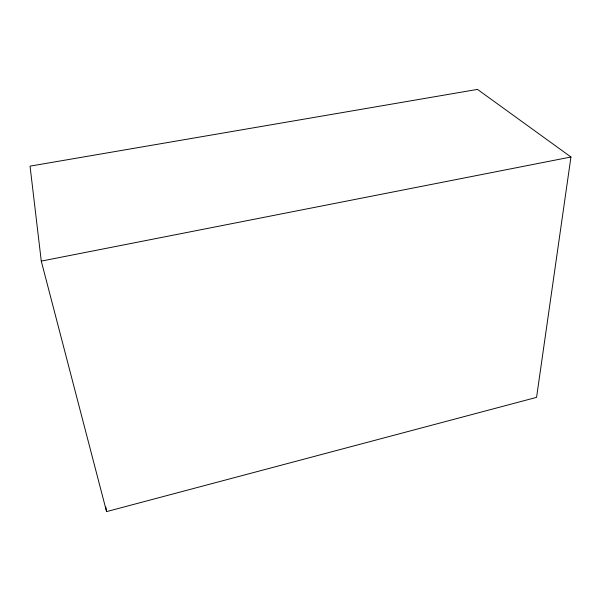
<?xml version="1.0" encoding="UTF-8"?>
<svg xmlns="http://www.w3.org/2000/svg" width="601" height="601" viewBox="0 0 601 601"><rect width="100%" height="100%" fill="white"/><g stroke="black" fill="none" stroke-linecap="round" stroke-linejoin="round"><path stroke-width="0.9" d="M570.95 157.004L536.565 397.366L106.565 511.609L41.274 261.104L30.05 166.139L477.487 89.391L570.95 157.004L41.274 261.104M105.814 506.996L106.565 511.609"/></g></svg>
